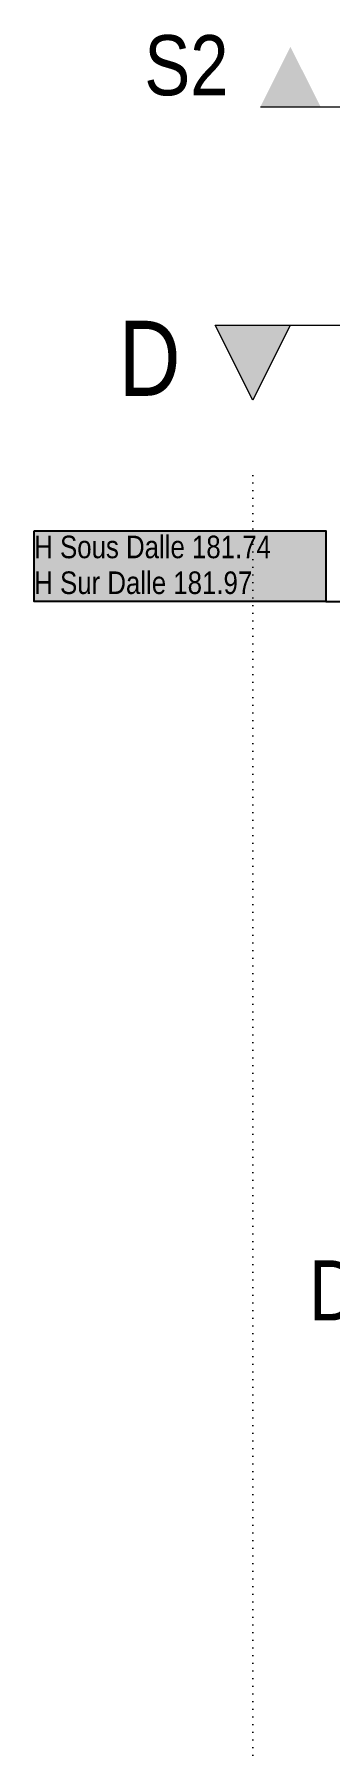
# Model space of a CAD drawing. Header units: centimetres. Extents: x -4990 to 114398, y -61489 to -12305.
# Drawn here: x 56068 to 56264, y -15117 to -13976 of the extents above; entities that cross this region are included whole.
import ezdxf

# ---------------------------------------------------------------- set-up
doc = ezdxf.new("R2010")
doc.units = ezdxf.units.CM
doc.header["$LTSCALE"] = 0.5
doc.linetypes.add('Mixte 15', pattern=[0.93, 0.75, -0.065, 0.05, -0.065])
doc.linetypes.add('Points 2', pattern=[0.1, 0, -0.1])
for name, color, linetype in [('1  Hachures', 7, 'CONTINUOUS'), ('6 COMPL 2D', 7, 'CONTINUOUS'), ('6 Traits de Coupes', 7, 'CONTINUOUS'), ('8  TEXTES', 7, 'CONTINUOUS'), ('8 Text 2 Détails', 7, 'CONTINUOUS')]:
    doc.layers.add(name, color=color, linetype=linetype)
doc.styles.add('STYLE_GENERE_2', font='')
doc.styles.get('STYLE_GENERE_2').set_extended_font_data('Univers LT 57 Condensed')

# ---------------------------------------------------------------- blocks, each defined once
blk = doc.blocks.new('Ligne_629_2', base_point=(0.101, 17.515))
at = {"layer": '6 COMPL 2D', "linetype": 'Continuous'}
for p, q in [((1.525, 17.52), (1.245, 17.594)), ((0.101, 17.515), (1.525, 17.52)), ((1.525, 17.52), (1.246, 17.444))]:
    blk.add_line(p, q, dxfattribs=at)
blk = doc.blocks.new('Plan de coupe_1_2', base_point=(-0.386, 19.355))
at = {"layer": '1  Hachures', "linetype": 'Continuous', "lineweight": 0, "true_color": 0x828282}
blk.add_hatch(color=8, dxfattribs=at).paths.add_polyline_path([(-0.636, 19.355), (-0.136, 19.355), (-0.386, 18.855)], flags=0)
at = {"layer": '6 Traits de Coupes', "color": 8, "linetype": 'Continuous', "lineweight": 0, "true_color": 0x828282}
for p, q in [((-0.636, 19.355), (-0.136, 19.355)), ((-0.386, 18.855), (-0.636, 19.355)), ((-0.136, 19.355), (-0.386, 18.855))]:
    blk.add_line(p, q, dxfattribs=at)
at = {"layer": '6 Traits de Coupes', "color": 142, "linetype": 'Mixte 15', "lineweight": 0, "true_color": 0x009de0}
blk.add_line((-0.136, 19.355), (26.639, 19.355), dxfattribs=at)
at = {"layer": '6 Traits de Coupes', "color": 142, "linetype": 'Points 2', "lineweight": 0, "true_color": 0x009de0}
blk.add_line((-0.386, 18.355), (-0.386, 0.933), dxfattribs=at)
at = {"layer": '6 Traits de Coupes', "color": 8, "linetype": 'Continuous', "lineweight": 0, "true_color": 0x828282, "insert": (-1.28, 18.884), "char_height": 0.5, "attachment_point": 7, "style": 'STYLE_GENERE_2'}
blk.add_mtext('{D}', dxfattribs=at)

msp = doc.modelspace()

# ---------------------------------------------------------------- hatches: boundary and pattern name
at = {"layer": '1  Hachures', "linetype": 'Continuous', "lineweight": 0, "true_color": 0x009de0}
msp.add_hatch(color=142, dxfattribs=at).paths.add_polyline_path([(56258.265, -14024.064), (56238.241, -13984.067), (56218.218, -14024.064)], flags=0)
at = {"layer": '8  TEXTES', "linetype": 'Continuous', "lineweight": 0}
msp.add_hatch(color=255, dxfattribs=at).paths.add_polyline_path([(56067.615, -14306.135), (56261.81, -14306.135), (56261.81, -14353.278), (56067.615, -14353.278)], flags=0)

# ---------------------------------------------------------------- linework, layer by layer
at = {"layer": '8  TEXTES', "linetype": 'Continuous', "flags": 128}
msp.add_lwpolyline([(56067.615, -14306.135), (56261.81, -14306.135), (56261.81, -14353.278), (56067.615, -14353.278)], close=True, dxfattribs=at)
at = {"layer": '8 Text 2 Détails', "color": 142, "linetype": 'Continuous', "lineweight": 0, "true_color": 0x009de0}
msp.add_line((56218.218, -14024.064), (57547.425, -14024.064), dxfattribs=at)

# ---------------------------------------------------------------- block references
at = {"layer": '6 COMPL 2D', "linetype": 'Continuous', "xscale": 100, "yscale": 100, "zscale": 100}
msp.add_blockref('Ligne_629_2', (56261.81, -14353.278), dxfattribs=at)
at = {"layer": '6 Traits de Coupes', "color": 142, "lineweight": 0, "true_color": 0x009de0, "xscale": 100, "yscale": 100, "zscale": 100}
msp.add_blockref('Plan de coupe_1_2', (56213.111, -14169.298), dxfattribs=at)

# ---------------------------------------------------------------- texts
at = {"layer": '8  TEXTES', "linetype": 'Continuous', "insert": (56067.615, -14328.972), "char_height": 15, "attachment_point": 4, "line_spacing_factor": 0.952656, "style": 'STYLE_GENERE_2'}
msp.add_mtext('{H Sous Dalle 181.74\\PH Sur Dalle 181.97}', dxfattribs=at)
at = {"layer": '8  TEXTES', "linetype": 'Continuous', "insert": (56250.611, -14811.751), "char_height": 40, "attachment_point": 4, "style": 'STYLE_GENERE_2'}
msp.add_mtext('{D}', dxfattribs=at)
at = {"layer": '8 Text 2 Détails', "color": 142, "linetype": 'Continuous', "lineweight": 0, "true_color": 0x009de0, "insert": (56168.946, -13996.635), "char_height": 40, "attachment_point": 5, "style": 'STYLE_GENERE_2'}
msp.add_mtext('{S2}', dxfattribs=at)

doc.saveas('drawing.dxf')
